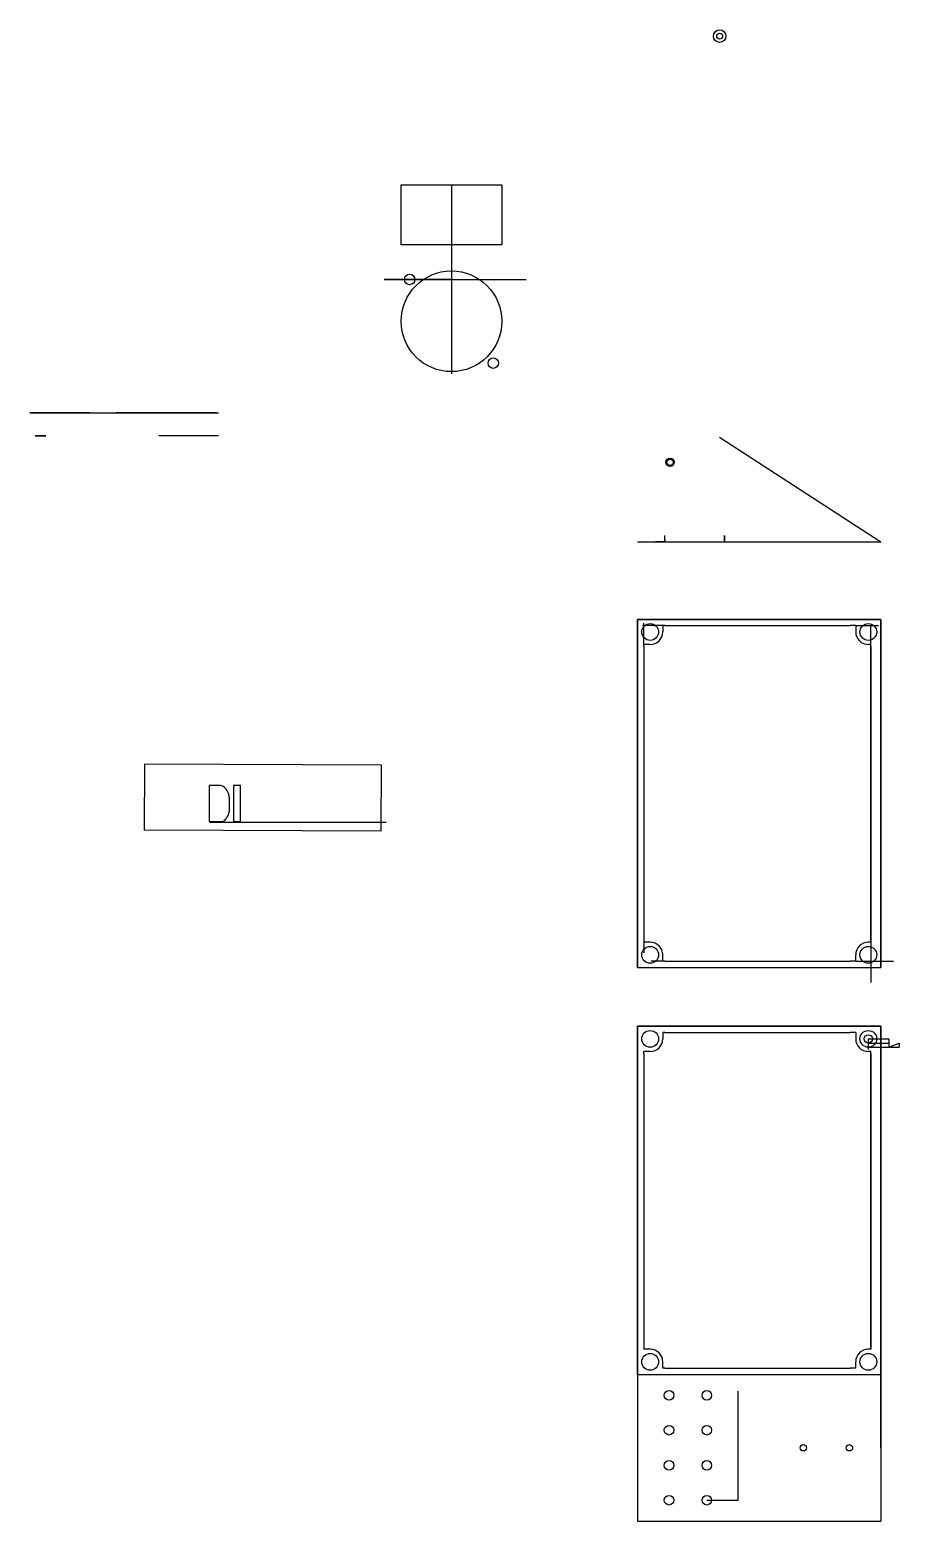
# Model space of a CAD drawing. Header units: inches. Extents: x -527 to -113, y -142 to 569.
import ezdxf

# ---------------------------------------------------------------- set-up
doc = ezdxf.new("R2010")
doc.units = ezdxf.units.IN
doc.header["$MEASUREMENT"] = 0
picture_1 = doc.add_image_def('image1.png', size_in_pixel=(420, 118))

msp = doc.modelspace()

# ---------------------------------------------------------------- linework, layer by layer
for p, q in [((-350.14, 466.73), (-350.14, 495.23)), ((-350.14, 495.23), (-302.14, 495.23)), ((-326.14, 495.23), (-326.14, 405.23)), ((-302.14, 495.23), (-302.14, 466.73)), ((-302.14, 466.73), (-350.14, 466.73)), ((-326.14, 450.23), (-358.15, 450.23)), ((-358.15, 450.23), (-290.54, 450.23)), ((-198.31, 375.04), (-121.36, 325.01)), ((-195.86, 328.01, 11.25), (-195.86, 328.01, 26.25)), ((-195.86, 328.01, 26.25), (-195.86, 325.01, 26.25)), ((-195.86, 326.01, 11.25), (-195.86, 328.01, 11.25)), ((-237.36, 325.01, 70), (-121.36, 325.01, 0.5)), ((-224.36, 325.01, 26.25), (-228.8, 325.01, 26.25)), ((-224.36, 325.01, 41.25), (-224.36, 326.01, 41.25)), ((-224.36, 326.01, 41.25), (-224.36, 326.01, 51.25)), ((-224.36, 326.01, 51.25), (-224.36, 325.01, 51.25)), ((-224.36, 325.01, 11.25), (-224.36, 325.01, 26.25)), ((-224.36, 325.01, 26.25), (-224.36, 325.01, 41.25)), ((-224.36, 325.01, 51.25), (-224.36, 325.01, 41.25)), ((-195.86, 325.01, 26.25), (-195.86, 326.01, 26.25)), ((-195.86, 326.01, 26.25), (-195.86, 326.01, 11.25)), ((-121.36, 325.01), (-121.86, 325.01)), ((-237.36, 288.07), (-121.36, 288.07)), ((-237.36, 122.07), (-237.36, 288.07)), ((-180.22, 288.07), (-237.36, 288.07)), ((-237.36, 288.07), (-237.36, 122.07)), ((-237.36, 288.07), (-237.36, 122.07)), ((-237.36, 122.07), (-237.36, 288.07)), ((-225.36, 285.07), (-235.09, 285.07)), ((-234.36, 276.07), (-234.36, 286.29)), ((-224.36, 285.07), (-225.36, 285.07)), ((-225.36, 285.07), (-225.36, 282.07)), ((-224.36, 285.07), (-136.09, 285.07)), ((-224.36, 285.07), (-136.09, 285.07)), ((-121.36, 288.07), (-180.22, 288.07)), ((-178.5, 288.07), (-121.36, 288.07)), ((-133.36, 285.07), (-136.09, 285.07)), ((-133.36, 285.07), (-133.36, 282.07)), ((-133.36, 285.07), (-122.44, 285.07)), ((-126.09, 276.07), (-126.09, 285.07)), ((-121.36, 288.07), (-121.36, 122.07)), ((-121.36, 122.07), (-121.36, 288.07)), ((-121.36, 122.07), (-121.36, 288.07)), ((-121.36, 288.07), (-121.36, 122.07)), ((-121.36, 288.07), (-121.36, 278.07)), ((-121.36, 288.07), (-121.36, 281.07)), ((-234.36, 275.07), (-234.36, 276.07)), ((-231.36, 276.07), (-234.36, 276.07)), ((-234.36, 275.07), (-234.36, 135.07)), ((-126.09, 276.07), (-127.36, 276.07)), ((-126.09, 275.07), (-126.09, 276.07)), ((-126.09, 135.07), (-126.09, 275.07)), ((-126.09, 275.07), (-126.09, 135.07)), ((-436.29, 208.86), (-441.61, 208.86)), ((-441.61, 208.86), (-441.61, 191.6)), ((-435.79, 208.69), (-436.29, 208.86)), ((-435.13, 208.5), (-435.79, 208.69)), ((-434.55, 208.1), (-435.13, 208.5)), ((-434.04, 207.59), (-434.55, 208.1)), ((-433.6, 207.14), (-434.04, 207.59)), ((-433.09, 206.37), (-433.6, 207.14)), ((-432.73, 205.69), (-433.09, 206.37)), ((-430.02, 208.87), (-430.02, 191.66)), ((-426.71, 208.84), (-430.02, 208.87)), ((-426.71, 191.66), (-426.71, 208.84)), ((-432.43, 204.95), (-432.73, 205.69)), ((-432.19, 204.14), (-432.43, 204.95)), ((-432.09, 203.5), (-432.19, 204.14)), ((-432.02, 202.95), (-432.09, 203.5)), ((-432.02, 197.17), (-432.02, 202.95)), ((-434.6, 191.97), (-434.26, 192.2)), ((-434.26, 192.2), (-433.87, 192.64)), ((-433.87, 192.64), (-433.56, 192.92)), ((-433.56, 192.92), (-433.39, 193.35)), ((-433.39, 193.35), (-433.07, 193.81)), ((-433.07, 193.81), (-432.79, 194.28)), ((-432.79, 194.28), (-432.45, 195.07)), ((-432.45, 195.07), (-432.24, 195.7)), ((-432.24, 195.7), (-432.05, 196.59)), ((-432.05, 196.59), (-432.02, 197.17)), ((-441.61, 191.6), (-435.36, 191.6)), ((-441.33, 191.36), (-357.22, 191.36)), ((-435.36, 191.6), (-434.6, 191.97)), ((-430.02, 191.66), (-426.71, 191.66)), ((-234.36, 135.07), (-234.36, 134.07)), ((-231.36, 134.07), (-234.36, 134.07)), ((-234.36, 134.07), (-234.36, 129.09)), ((-225.36, 125.07), (-225.36, 128.07)), ((-133.36, 125.07), (-133.36, 128.07)), ((-126.09, 134.07), (-127.36, 134.07)), ((-126.09, 135.07), (-126.09, 134.07)), ((-126.09, 134.07), (-126.09, 114.89)), ((-121.36, 122.07), (-121.36, 132.07)), ((-121.36, 122.07), (-121.36, 129.07)), ((-237.36, 122.07), (-121.36, 122.07)), ((-225.36, 125.07), (-230.9, 125.07)), ((-224.36, 125.07), (-225.36, 125.07)), ((-224.36, 125.07), (-136.09, 125.07)), ((-133.36, 125.07), (-136.09, 125.07)), ((-133.36, 125.07), (-115.41, 125.07)), ((-237.36, 93.99), (-121.36, 93.99)), ((-237.36, -72.01), (-237.36, 93.99)), ((-180.22, 93.99), (-237.36, 93.99)), ((-237.36, 93.99), (-237.36, -72.01)), ((-237.36, 93.99), (-237.36, -72.01)), ((-237.36, -72.01), (-237.36, 93.99)), ((-121.36, 93.99), (-180.22, 93.99)), ((-178.5, 93.99), (-121.36, 93.99)), ((-121.36, 93.99), (-121.36, -72.01)), ((-121.36, -72.01), (-121.36, 93.99)), ((-121.36, -72.01), (-121.36, 93.99)), ((-121.36, 93.99), (-121.36, -72.01)), ((-121.36, 93.99), (-121.36, 83.99)), ((-121.36, 93.99), (-121.36, 86.99)), ((-224.36, 90.99), (-225.36, 90.99)), ((-225.36, 90.99), (-225.36, 87.99)), ((-224.36, 90.99), (-136.09, 90.99)), ((-224.36, 90.99), (-136.09, 90.99)), ((-133.36, 90.99), (-136.09, 90.99)), ((-133.36, 90.99), (-133.36, 87.99)), ((-127.36, 87.99), (-117.64, 87.99)), ((-127.36, 87.99), (-127.36, 82.88)), ((-127.36, 85.99), (-117.64, 85.99)), ((-117.64, 87.99), (-117.64, 83.99)), ((-117.64, 83.99), (-112.64, 85.99)), ((-112.64, 85.99), (-112.64, 83.99)), ((-234.36, 80.99), (-234.36, 81.99)), ((-231.36, 81.99), (-234.36, 81.99)), ((-234.36, 80.99), (-234.36, -59.01)), ((-127.36, 83.99), (-117.64, 83.99)), ((-126.09, 81.99), (-127.36, 81.99)), ((-126.09, 80.99), (-126.09, 81.99)), ((-126.09, -59.01), (-126.09, 80.99)), ((-126.09, 80.99), (-126.09, -59.01)), ((-117.64, 83.99), (-112.64, 83.99)), ((-234.36, -59.01), (-234.36, -60.01)), ((-231.36, -60.01), (-234.36, -60.01)), ((-126.09, -60.01), (-127.36, -60.01)), ((-126.09, -59.01), (-126.09, -60.01)), ((-121.36, -72.01), (-121.36, -62.01)), ((-225.36, -69.01), (-225.36, -66.01)), ((-224.36, -69.01), (-225.36, -69.01)), ((-224.36, -69.01), (-136.09, -69.01)), ((-133.36, -69.01), (-136.09, -69.01)), ((-133.36, -69.01), (-133.36, -66.01)), ((-121.36, -72.01), (-121.36, -65.01)), ((-237.36, -72.01), (-121.36, -72.01)), ((-237.36, -72.01), (-237.36, -142.01)), ((-121.36, -107.01), (-121.36, -72.01)), ((-121.36, -72.01), (-121.36, -142.01)), ((-189.36, -132.01), (-189.36, -80.04)), ((-204.36, -132.01), (-189.36, -132.01)), ((-237.36, -142.01), (-121.36, -142.01))]:
    msp.add_line(p, q)
at = {"extrusion": (-3.06162e-16, -1, 6.12323e-17)}
for p, q in [((-498.69, 386.53, -20.3), (-527.19, 386.53, -20.3)), ((-527.19, 386.53, 3.7), (-437.19, 386.53, 3.7)), ((-498.69, 386.53, 27.7), (-498.69, 386.53, -20.3)), ((-482.19, 386.53, 3.7), (-482.19, 386.53, -28.31)), ((-482.19, 386.53, -28.31), (-482.19, 386.53, 39.31))]:
    msp.add_line(p, q, dxfattribs=at)
at = {"extrusion": (1.83697e-16, 1, 6.12323e-17)}
for p, q in [((-437.19, 375.53, 27.7), (-465.69, 375.53, 27.7)), ((-437.19, 375.53, -20.3), (-437.19, 375.53, 27.7))]:
    msp.add_line(p, q, dxfattribs=at)
at = {"extrusion": (1, -3.06162e-16, 0)}
for p, q in [((-224.36, 326.01, 51.25), (-224.36, 328.01, 51.25)), ((-224.36, 326.01, 41.25), (-224.36, 328.01, 41.25)), ((-224.36, 326.01, 26.25), (-224.36, 328.01, 26.25))]:
    msp.add_line(p, q, dxfattribs=at)
at = {"extrusion": (-1, 3.06162e-16, 0)}
for p, q in [((-195.86, 326.01, 41.25), (-195.86, 328.01, 41.25)), ((-195.86, 328.01, 41.25), (-195.86, 328.01, 51.25)), ((-195.86, 328.01, 51.25), (-195.86, 325.01, 51.25)), ((-195.86, 326.01, 26.25), (-195.86, 326.01, 41.25)), ((-195.86, 325.01, 51.25), (-195.86, 326.01, 51.25)), ((-195.86, 326.01, 51.25), (-195.86, 326.01, 41.25))]:
    msp.add_line(p, q, dxfattribs=at)
at = {"extrusion": (0, -1, 0)}
for p, q in [((-224.36, 325.01, 11.25), (-224.36, 326.01, 11.25)), ((-224.36, 326.01, 11.25), (-224.36, 326.01, 26.25)), ((-224.36, 326.01, 26.25), (-224.36, 325.01, 26.25))]:
    msp.add_line(p, q, dxfattribs=at)
for centre, radius in [((-198.25, 566.23), 3), ((-198.25, 566.23), 1.4), ((-326.14, 430.23), 24), ((-346.08, 450.17), 2.5), ((-306.2, 410.29), 2.5), ((-221.86, 363.01, 8), 2), ((-221.86, 363.01, 8), 1.5), ((-231.36, 282.07), 4), ((-127.36, 282.07), 4), ((-231.36, 128.07), 4), ((-127.36, 128.07), 4), ((-231.36, 87.99), 4), ((-127.36, 87.99), 4), ((-127.36, 87.99), 2), ((-231.36, -66.01), 4), ((-127.36, -66.01), 4), ((-222.36, -82.01), 2.3), ((-204.36, -82.01), 2.3), ((-222.36, -98.61), 2.3), ((-204.36, -98.61), 2.3), ((-158.36, -107.01, -11), 1.5), ((-136.36, -107.01, -11), 1.5), ((-222.36, -115.41), 2.3), ((-204.36, -115.41), 2.3), ((-222.36, -132.01), 2.3), ((-204.36, -132.01), 2.3)]:
    msp.add_circle(centre, radius)
at = {"extrusion": (-3.06162e-16, -1, 6.12323e-17)}
for centre, radius in [((-462.19, 3.7, -386.53), 24), ((-482.13, -16.24, -386.53), 2.5)]:
    msp.add_circle(centre, radius, dxfattribs=at)
at = {"extrusion": (1.83697e-16, 1, 6.12323e-17)}
msp.add_circle((522.13, 23.64, 375.53), 2.5, dxfattribs=at)
for centre, start, end in [((-231.36, 282.07), 270, 0), ((-127.36, 282.07), 180, 270), ((-231.36, 128.07), 0, 90), ((-127.36, 128.07), 90, 180), ((-231.36, 87.99), 270, 0), ((-127.36, 87.99), 180, 270), ((-231.36, -66.01), 0, 90), ((-127.36, -66.01), 90, 180)]:
    msp.add_arc(centre, 6, start, end)

# ---------------------------------------------------------------- pictures from other files: only their frames are drawn
image = msp.add_image(picture_1, insert=(-472.52, 187.48), size_in_units=(112.77, 31.68), rotation=-0.2)
image.dxf.flags = 7

doc.saveas('drawing.dxf')
